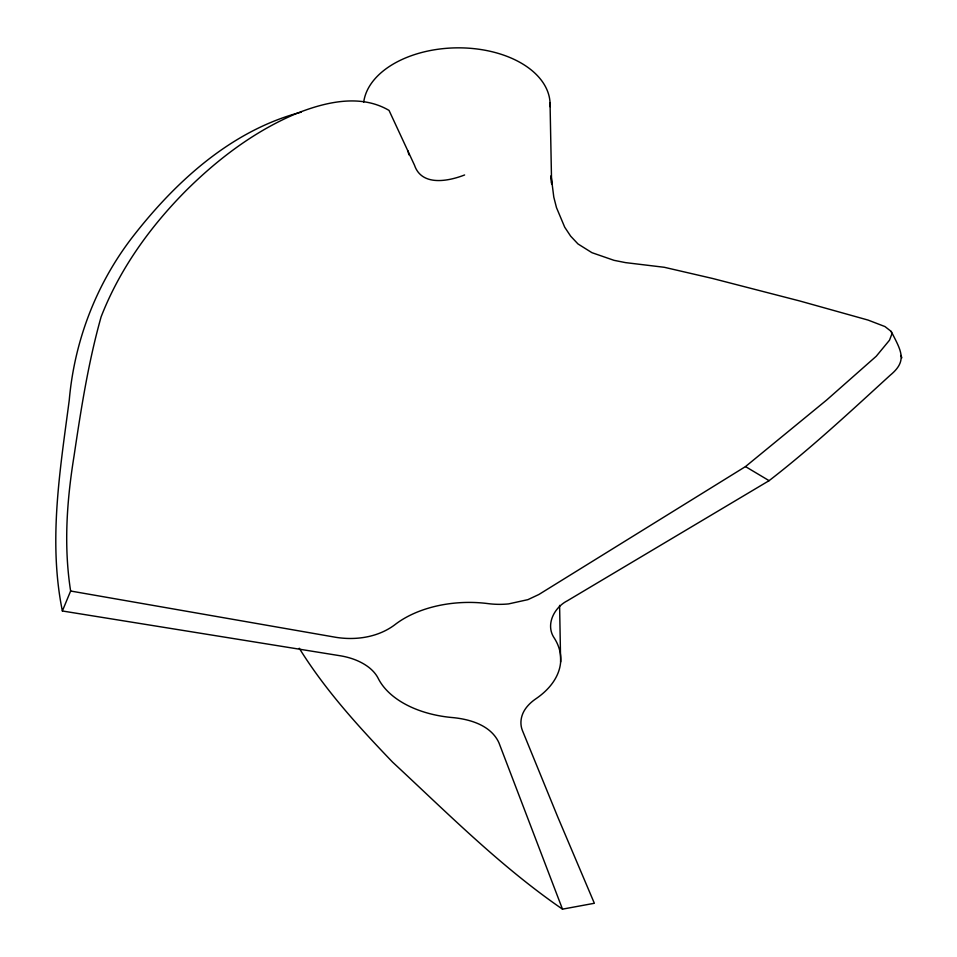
<?xml version="1.0" encoding="UTF-8"?>
<svg xmlns="http://www.w3.org/2000/svg" width="957" height="957" viewBox="0 0 957 957"><rect width="100%" height="100%" fill="white"/><g stroke="black" fill="none" stroke-linecap="round" stroke-linejoin="round"><path stroke-width="1.44" d="M551.447 182.751L551.088 175.801L553.804 197.154L556.484 207.621L564.714 227.204L570.635 236.128L577.98 243.939L591.916 252.672L614.011 260.328L625.495 262.613L664.302 267.29L712.534 278.463L799.753 300.976L868.083 320.081L884.986 326.576L891.23 331.469C901.327 351.231 907.703 360.777 890.166 375.264C850.653 411.343 811.488 447.888 769.105 480.665L567.322 600.805C554.175 607.468 545.107 624.873 554.366 638.223A93.343 57.851 -1.1 0 1 535.896 698.777A56.822 35.218 -1.1 0 0 524.914 709.616C520.907 715.716 519.627 723.624 522.402 730.478L557.68 816.799L594.357 903.276L562.489 909.15C500.619 866.623 447.433 813.043 392.609 762.155C358.612 726.722 325.236 690.117 299.254 648.248M562.489 909.15L498.896 742.692C491.025 725.55 470.665 719.389 453.295 717.642A93.343 57.851 -1.1 0 1 378.242 678.441A56.822 35.218 -1.1 0 0 368.768 667.304C360.681 661.143 350.884 657.626 340.931 655.88L62.372 610.985L70.627 591.019C63.605 546.052 66.799 500.75 74.036 456.07C80.998 409.309 88.283 362.404 101.119 316.827C119.721 268.989 150.285 226.558 186.34 190.335C218.088 158.826 254.514 131.241 295.916 113.751C324.878 102.136 360.346 93.499 389.044 110.414L414.513 165.226C421.726 186.603 448.45 181.292 464.612 174.964M70.627 591.019L336.003 637.338C356.064 640.52 377.979 637.278 394.559 624.969A93.343 57.851 -1.1 0 1 488.082 603.616A56.822 35.218 -1.1 0 0 508.538 603.915L527.917 599.644L538.887 594.488L745.491 466.585L826.525 400.134L876.253 356.243L889.496 340.202L891.9 333.957L891.23 331.469M301.347 112.113C232.264 130.104 176.483 180.682 133.501 235.781C96.585 283.093 74.514 340.345 69.263 400.062C60.112 469.851 48.137 541.028 62.372 610.985M745.491 466.585L769.105 480.665M900.98 355.454L901.877 357.81M408.017 150.907L408.854 154.795M550.036 102.614L551.615 183.971M559.594 605.374L560.635 661.933M363.732 102.088A93.343 57.851 -1.1 0 1 462.207 47.886A93.343 57.851 -1.1 0 1 550.036 106.646"/></g></svg>
